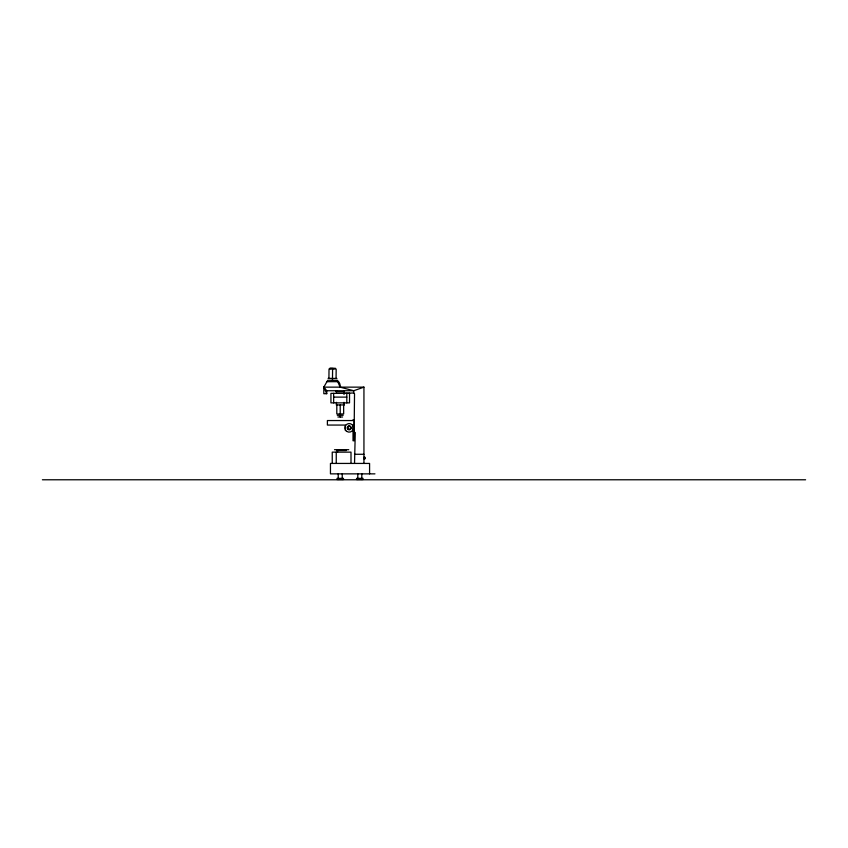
<?xml version="1.0" encoding="UTF-8"?>
<svg xmlns="http://www.w3.org/2000/svg" width="848" height="848" viewBox="0 0 848 848"><rect width="100%" height="100%" fill="white"/><g stroke="black" fill="none" stroke-linecap="round" stroke-linejoin="round"><path stroke-width="1.27" d="M328.918 378.378L329.024 368.975L336.179 369.05L336.073 378.462M329.84 368.986L329.84 368.233L335.469 368.297M332.469 380.307L332.596 369.018M364.682 458.068L364.831 458.068M363.94 387.144L323.809 387.144L326.734 390.737L326.734 393.705L323.809 393.705L323.809 387.144L327.752 380.254L337.197 380.36A7.017 7.017 0 0 1 340.112 387.144L353.733 390.737L363.94 387.144L363.94 463.432M344.564 393.239L353.733 392.995L354.528 393.779L354.146 430.932M326.936 381.674L337.758 381.674M326.734 390.737L353.733 390.737L353.743 393.101M335.903 391.84L344.564 391.84M333.656 397.118L346.811 397.118M336.317 404.941L344.15 404.941M337.292 415.297L343.164 415.297M337.896 416.993L342.571 416.993M354.146 432.522L355.28 432.522L354.528 463.432M334.494 449.694L348.751 449.694M336.836 450.521L346.419 450.521M354.528 454.274L363.94 454.274M363.94 457.273L365.032 457.273L365.032 458.853L363.94 458.853M364.068 458.365L364.343 457.803M374.954 473.862L330.455 473.862L330.455 463.432L369.58 463.432L369.58 473.862M336.921 478.378L343.546 478.378M356.478 478.378L363.114 478.378M336.921 479.512L343.546 479.512M356.478 479.512L363.114 479.512M42.4 479.777L805.6 479.777M330.349 368.424L333.19 368.456M328.091 378.378L336.9 378.473M350.383 426.989L350.245 426.809A1.463 1.463 0 0 0 349.938 426.576M323.809 387.144L326.734 393.705M337.197 380.36L340.112 387.144M364.481 457.273L364.481 458.853M361.81 473.862L361.81 479.512M357.792 473.862L357.792 479.512M353.022 425.06L353.022 440.769L354.146 440.769L354.146 419.792L353.022 419.792L353.022 420.544L327.392 420.544L327.392 425.06L345.39 425.06L345.39 430.646M350.998 463.432L350.998 452.143L332.246 452.143L332.246 463.432M346.811 393.355L346.811 402.874M344.012 390.737L344.012 394.468M344.012 402.323L344.012 404.941M343.652 404.941L343.652 413.941L336.804 413.972L336.804 404.941M342.232 473.862L342.232 479.512M340.207 404.941L340.218 416.993M338.225 473.862L338.225 479.512M337.79 449.694L337.79 450.521M337.546 449.694L337.546 452.143M336.582 390.737L336.582 391.84M336.455 390.737L336.455 391.84M336.455 402.323L336.455 404.941M336.253 452.143L336.253 463.432M333.656 393.355L333.656 402.874M350.478 428.59A1.463 1.463 0 0 1 349.938 429.12M348.825 429.268A1.463 1.463 0 0 1 348.168 428.887L347.934 428.59A1.463 1.463 0 0 1 348.825 426.438M349.524 393.355L330.932 393.355L330.932 402.874L349.524 402.874L349.524 393.355M349.726 426.279L349.302 426.194A1.654 1.654 0 0 0 348.676 429.427L349.111 429.501A1.654 1.654 0 0 0 349.726 426.279M346.885 431.452A4.282 4.282 0 0 0 353.478 428.06A4.282 4.282 0 0 0 347.245 424.042A4.282 4.282 0 0 0 346.885 431.452M347.871 429.268A1.94 1.94 0 0 0 351.093 428.293A1.94 1.94 0 0 0 348.645 425.993A1.94 1.94 0 0 0 347.871 429.268"/></g></svg>
